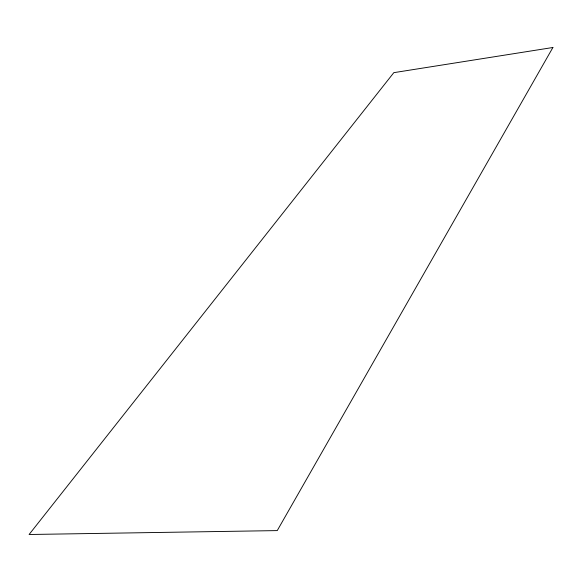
<?xml version="1.0" encoding="UTF-8"?>
<svg xmlns="http://www.w3.org/2000/svg" width="582" height="582" viewBox="0 0 582 582"><rect width="100%" height="100%" fill="white"/><g stroke="black" fill="none" stroke-linecap="round" stroke-linejoin="round"><path stroke-width="0.87" d="M552.9 47.498L277.243 530.595L29.1 534.502L393.818 72.655L552.9 47.498"/></g></svg>
